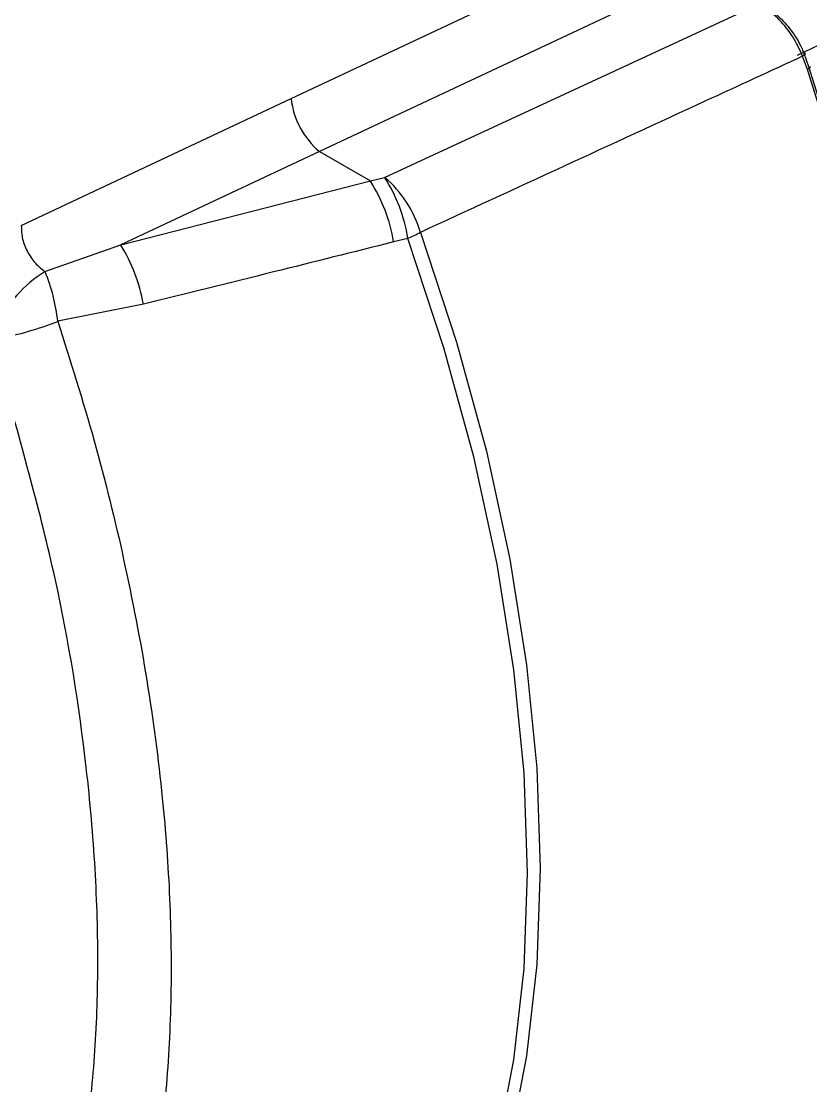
# Model space of a CAD drawing. Extents: x 16.5 to 113.1, y 4.4 to 84.5.
# Drawn here: x 20.653 to 21.865, y 5.843 to 7.478 of the extents above; entities that cross this region are included whole.
import ezdxf

# ---------------------------------------------------------------- set-up
doc = ezdxf.new("R2010")
doc.units = 0
doc.header["$MEASUREMENT"] = 0
doc.layers.add('OBJECT', color=7, linetype='CONTINUOUS')

msp = doc.modelspace()

# ---------------------------------------------------------------- linework, layer by layer
at = {"layer": 'OBJECT'}
for p, q in [((21.0674, 7.3592), (21.6377, 7.6273)), ((21.7001, 7.5548), (21.111, 7.2778)), ((21.211, 7.2383), (21.7865, 7.5049)), ((21.8604, 7.4039), (21.853, 7.4243)), ((21.8546, 7.4292), (21.862, 7.4086)), ((20.653, 7.1644), (21.0674, 7.3592)), ((21.111, 7.2778), (20.8059, 7.1344)), ((21.111, 7.2778), (21.1892, 7.2327)), ((20.8059, 7.1344), (21.1892, 7.2327)), ((21.1892, 7.2327), (21.211, 7.2383)), ((21.2467, 7.1446), (21.2248, 7.1391)), ((20.6894, 7.0936), (20.8059, 7.1344)), ((20.8405, 7.0436), (20.7089, 7.0172))]:
    msp.add_line(p, q, dxfattribs=at)
at = {"layer": 'OBJECT', "flags": 128}
for points in [[(21.8451, 7.4257), (21.9007, 7.4528)], [(21.8546, 7.4292), (21.8558, 7.4291), (21.8565, 7.4288), (21.8569, 7.4283), (21.8569, 7.4277), (21.8565, 7.427), (21.8556, 7.4261), (21.8545, 7.4252), (21.853, 7.4243)], [(21.862, 7.4086), (21.8632, 7.4085), (21.864, 7.4082), (21.8644, 7.4077), (21.8644, 7.4071), (21.8639, 7.4064), (21.8631, 7.4056), (21.8619, 7.4048), (21.8604, 7.4039)], [(21.862, 7.4086), (21.9141, 7.2429), (21.9572, 7.0783), (21.9909, 6.9157), (22.0151, 6.756), (22.0297, 6.6002), (22.0346, 6.4491), (22.0297, 6.3037), (22.0151, 6.1647), (21.9909, 6.033), (21.9572, 5.9094), (21.9141, 5.7945), (21.862, 5.6889)], [(21.8604, 5.6772), (21.9127, 5.7831), (21.9559, 5.8985), (21.9898, 6.0227), (22.0141, 6.1549), (22.0288, 6.2944), (22.0337, 6.4405), (22.0288, 6.5922), (22.0141, 6.7486), (21.9898, 6.909), (21.9559, 7.0723), (21.9127, 7.2376), (21.8604, 7.4039)], [(21.2467, 5.4079), (21.302, 5.5121), (21.3478, 5.6264), (21.3837, 5.7502), (21.4095, 5.8827), (21.4251, 6.023), (21.4303, 6.1703), (21.4251, 6.3235), (21.4095, 6.4818), (21.3837, 6.6441), (21.3478, 6.8093), (21.302, 6.9765), (21.2467, 7.1446)], [(21.2659, 7.1538), (21.3214, 6.9853), (21.3673, 6.8177), (21.4032, 6.6521), (21.4291, 6.4894), (21.4447, 6.3308), (21.4499, 6.1772), (21.4447, 6.0296), (21.4291, 5.889), (21.4032, 5.7562), (21.3673, 5.6321), (21.3214, 5.5175), (21.2659, 5.4131)]]:
    msp.add_lwpolyline(points, dxfattribs=at)
at = {"layer": 'OBJECT'}
for centre, radius, start, end in [((21.1913, 7.3732), 0.1247, 186.4503, 229.9107), ((20.9769, 7.0982), 0.2513, 9.3722, 32.3551), ((21.0985, 7.1051), 0.1744, 16.2127, 49.8072), ((20.9988, 7.1038), 0.2513, 9.3514, 32.3723), ((21.1177, 7.4384), 0.3208, 293.7031, 297.5042), ((20.5925, 7.001), 0.2516, 9.7479, 32.0151), ((20.8021, 6.9148), 0.2113, 122.203, 153.3483), ((20.4391, 6.989), 0.2713, 5.9641, 22.6805), ((20.5413, 7.4342), 0.4495, 279.8135, 291.9036)]:
    msp.add_arc(centre, radius, start, end, dxfattribs=at)
for points, knots in [([(21.853, 7.4243), (21.8484, 7.4344), (21.8391, 7.4546), (21.8173, 7.4812), (21.799, 7.4971), (21.7887, 7.5035), (21.7865, 7.5049)], [0, 0, 0, 0, 0.302947, 0.605662, 0.913217, 1, 1, 1, 1]), ([(21.7936, 7.502), (21.8009, 7.4971), (21.8155, 7.4873), (21.8361, 7.4643), (21.8486, 7.444), (21.8535, 7.432), (21.8546, 7.4292)], [0, 0, 0, 0, 0.30101, 0.601823, 0.907076, 1, 1, 1, 1]), ([(21.853, 7.4243), (21.8033, 7.4014), (21.6076, 7.3112), (21.4119, 7.221), (21.2659, 7.1538)], [0, 0, 0, 0, 0.254031, 1, 1, 1, 1]), ([(20.653, 7.1644), (20.6533, 7.1574), (20.6538, 7.1434), (20.6624, 7.1225), (20.6747, 7.1051), (20.6848, 7.0972), (20.6894, 7.0936)], [0, 0, 0, 0, 0.26233, 0.524835, 0.78459, 1, 1, 1, 1]), ([(21.2248, 7.1391), (21.1634, 7.1237), (21.0354, 7.0916), (20.9071, 7.06), (20.8405, 7.0436)], [0, 0, 0, 0, 0.480478, 1, 1, 1, 1]), ([(20.7089, 7.0172), (20.7283, 6.956), (20.7671, 6.8336), (20.8124, 6.6489), (20.8477, 6.4651), (20.8706, 6.291), (20.8823, 6.1294), (20.8843, 5.9793), (20.8767, 5.8351), (20.8544, 5.66), (20.8149, 5.5048), (20.7606, 5.3703), (20.7261, 5.311), (20.7089, 5.2814)], [0, 0, 0, 0, 0.088765, 0.177531, 0.269416, 0.361302, 0.442441, 0.523579, 0.607061, 0.690543, 0.843256, 0.921628, 1, 1, 1, 1]), ([(20.625, 5.355), (20.6528, 5.4133), (20.7089, 5.5314), (20.7489, 5.719), (20.767, 5.8873), (20.772, 6.0273), (20.7679, 6.1755), (20.7506, 6.3722), (20.7108, 6.6231), (20.6538, 6.8258), (20.625, 6.9284)], [0, 0, 0, 0, 0.158308, 0.320393, 0.4075, 0.494607, 0.584228, 0.67385, 0.834938, 1, 1, 1, 1])]:
    msp.add_open_spline(points, degree=3, knots=knots, dxfattribs=at)

doc.saveas('drawing.dxf')
